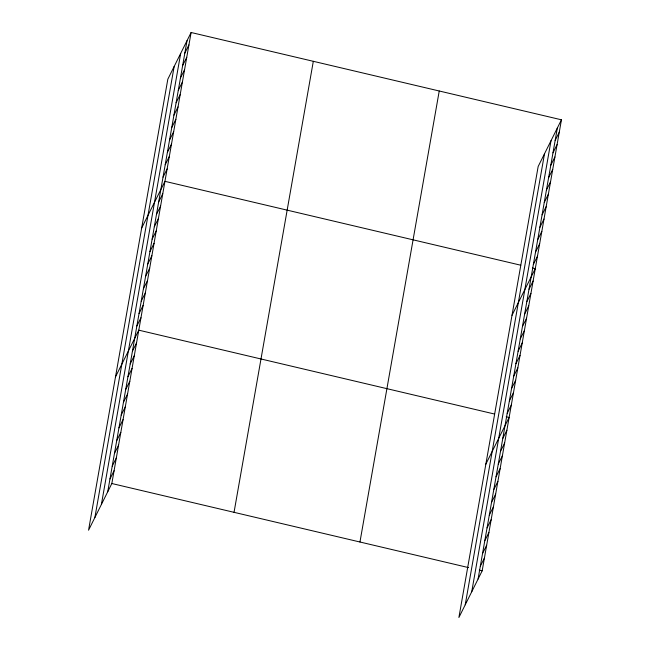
<?xml version="1.0" encoding="UTF-8"?>
<svg xmlns="http://www.w3.org/2000/svg" width="650" height="650" viewBox="0 0 650 650"><rect width="100%" height="100%" fill="white"/><g stroke="black" fill="none" stroke-linecap="round" stroke-linejoin="round"><path stroke-width="0.97" d="M94.884 517.506L174.159 66.495M101.4 504.433L180.684 53.414M107.729 491.741L187.013 40.722M191.108 32.5L167.83 79.186L88.554 530.197L111.832 483.519L191.108 32.5L561.446 119.803L482.17 570.814L458.892 617.5L538.168 166.481L561.446 119.803M234.041 512.322L313.316 61.311M359.954 542.011L439.238 90.992M465.221 604.809L544.497 153.79M471.738 591.727L551.013 140.717M478.067 579.036L557.342 128.026M184.827 53.129L188.931 44.907M182.65 65.528L186.745 57.306M180.472 77.935L184.567 69.712M178.287 90.334L182.39 82.111M176.109 102.741L180.204 94.518M173.932 115.139L178.027 106.917M171.746 127.546L175.849 119.324M169.569 139.945L173.672 131.722M167.391 152.352L171.486 144.129M165.206 164.751L169.309 156.528M163.028 177.157L167.131 168.935M141.676 228.02L164.946 181.334L520.731 265.208M158.665 201.963L162.768 193.741M156.487 214.362L160.591 206.139M154.31 226.769L158.405 218.546M152.124 239.168L156.227 230.945M149.947 251.574L154.05 243.352M147.769 263.973L151.864 255.751M145.584 276.38L149.687 268.158M143.406 288.779L147.509 280.556M141.229 301.186L145.324 292.963M139.043 313.584L143.146 305.362M136.866 325.991L140.969 317.769M115.513 376.854L138.783 330.168L494.569 414.042M132.438 351.171L136.541 342.948M130.195 363.951L134.29 355.729M127.944 376.732L132.048 368.509M125.702 389.512L129.805 381.282M123.451 402.285L127.554 394.062M121.209 415.066L125.312 406.843M118.966 427.846L123.061 419.624M116.716 440.627L120.819 432.404M114.473 453.399L118.568 445.177M112.222 466.18L116.326 457.957M109.98 478.961L114.075 470.738M555.165 140.424L559.26 132.202M552.988 152.831L557.082 144.609M550.802 165.23L554.905 157.007M548.624 177.637L552.719 169.414M546.447 190.036L550.542 181.813M544.261 202.442L548.364 194.22M542.084 214.841L546.187 206.619M539.906 227.248L544.001 219.026M537.721 239.647L541.824 231.424M535.543 252.054L539.646 243.831M533.366 264.452L537.461 256.23M512.005 315.323L535.283 268.637L532.374 267.946M529.003 289.258L533.106 281.036M526.825 301.665L530.92 293.442M524.639 314.064L528.742 305.841M522.462 326.471L526.565 318.248M520.284 338.869L524.379 330.647M518.099 351.276L522.202 343.054M515.921 363.683L520.024 355.452M513.744 376.082L517.839 367.859M511.558 388.489L515.661 380.258M509.381 400.887L513.484 392.665M507.203 413.294L511.298 405.072M485.843 464.157L509.121 417.471L506.212 416.788M502.775 438.474L506.878 430.251M500.532 451.254L504.628 443.032M498.282 464.027L502.385 455.804M496.039 476.808L500.134 468.585M493.789 489.588L497.892 481.366M491.546 502.369L495.641 494.146M489.296 515.149L493.399 506.919M487.053 527.922L491.148 519.699M484.802 540.702L488.906 532.48M482.56 553.483L486.655 545.261M480.309 566.264L484.413 558.041M111.832 483.519L468.585 567.613M479.253 570.131L482.17 570.814"/></g></svg>
